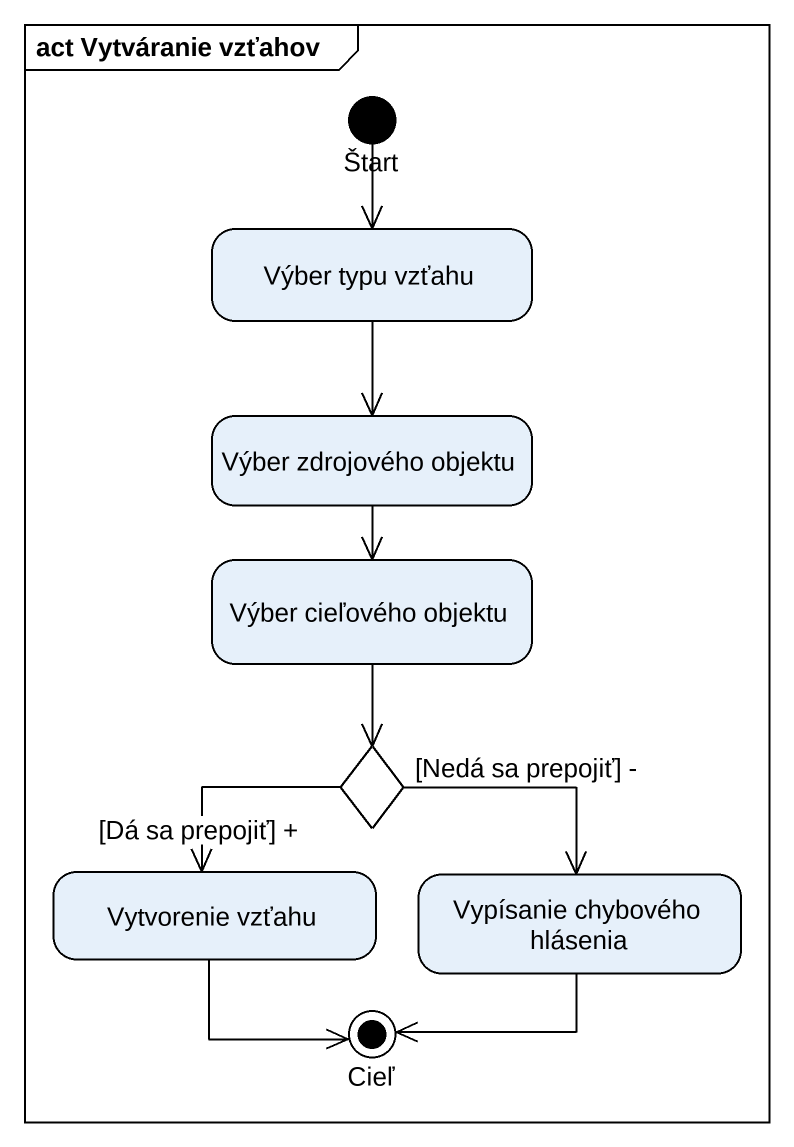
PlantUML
@startuml
mainframe act Vytváranie vzťahov
hide empty description
state Štart <<start>>
state "Výber typu vzťahu" as Výber_typu_vzťahu
state "Výber zdrojového objektu" as Výber_zdrojového_objektu
state "Výber cieľového objektu" as Výber_cieľového_objektu
state choice1 <<choice>>
state "Vytvorenie vzťahu" as Vytvorenie_vzťahu
state "Vypísanie chybového hlásenia" as Vypísanie_chybového_hlásenia
state Cieľ <<end>>
Štart --> Výber_typu_vzťahu
Výber_typu_vzťahu --> Výber_zdrojového_objektu
Výber_zdrojového_objektu --> Výber_cieľového_objektu
Výber_cieľového_objektu --> choice1
choice1 --> Vytvorenie_vzťahu : [Dá sa prepojiť] +
choice1 --> Vypísanie_chybového_hlásenia : [Nedá sa prepojiť] -
Vytvorenie_vzťahu --> Cieľ
Vypísanie_chybového_hlásenia -left-> Cieľ
@enduml
